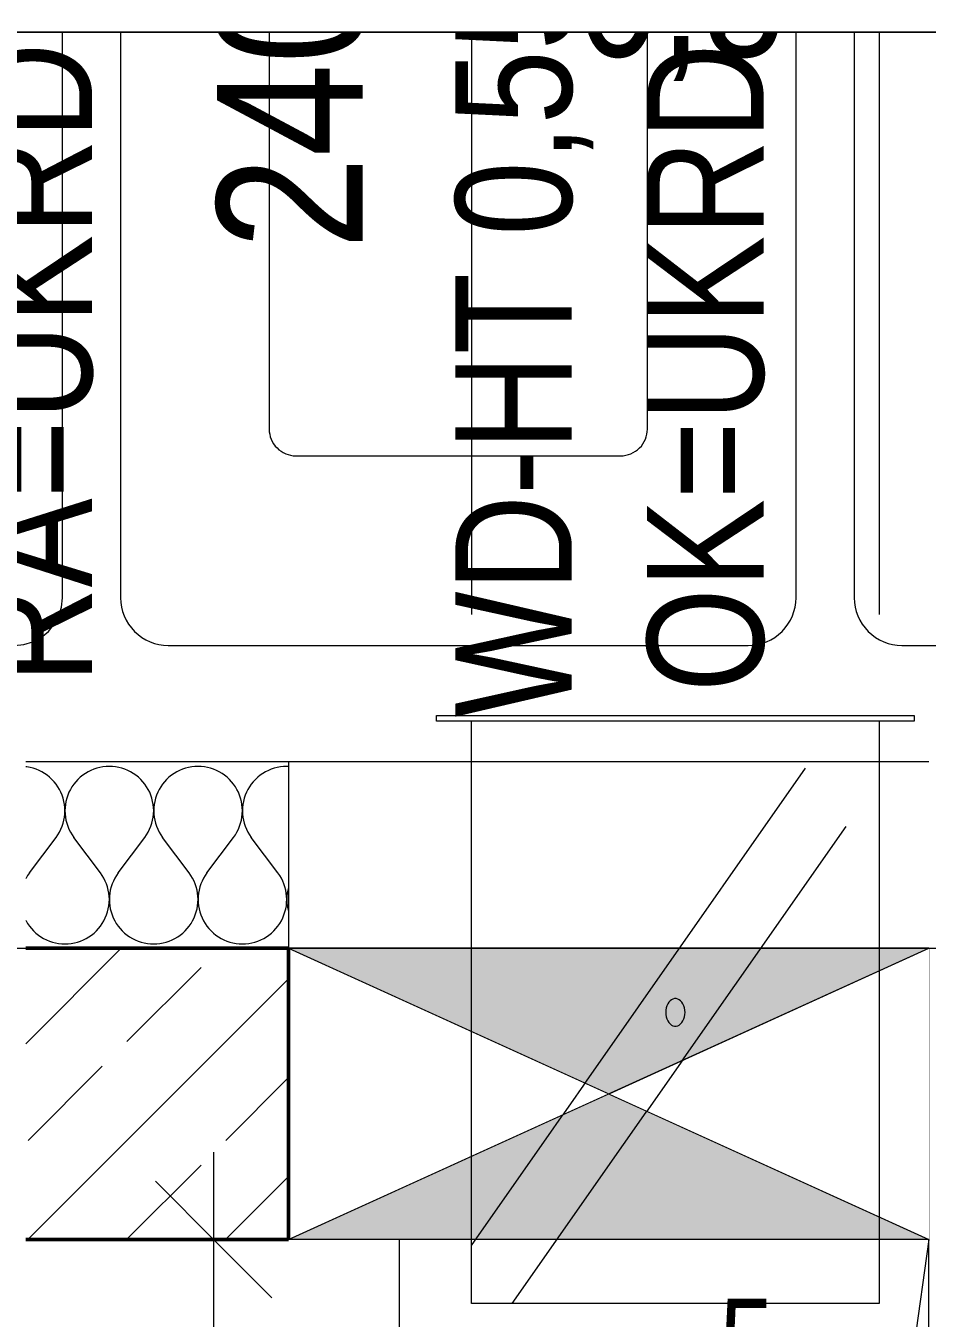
# Model space of a CAD drawing. Header units: centimetres. Extents: x 52.8 to 69.4, y 16.8 to 58.2.
# Drawn here: x 55.379 to 56.927, y 36.103 to 38.322 of the extents above; entities that cross this region are included whole.
import ezdxf
from ezdxf.enums import TextEntityAlignment as Align
from ezdxf.xclip import XClip

# ---------------------------------------------------------------- set-up
doc = ezdxf.new("R2010")
doc.units = ezdxf.units.CM
doc.header["$MEASUREMENT"] = 0
doc.header["$XCLIPFRAME"] = 0
doc.set_wipeout_variables(frame=1)
for name, pattern in [('ML1_Strichlinie Eng Konstruktion', [0.225, 0.075, -0.15]), ('Strichlinie', [0.4, 0.3, -0.1]), ('Strichlinie kurz', [0.15, 0.075, -0.075]), ('Strichlinie-TGA', [0.175, 0.1, -0.075]), ('Wipeout_Contour', [100, 0, -100])]:
    doc.linetypes.add(name, pattern=pattern)
for name, color, linetype in [('-2._Grundriss 2.UG_7_Bemaßung 50.gfb', 7, 'Continuous'), ('-2._Grundriss 2.UG_7_Decken.gfb', 7, 'Continuous'), ('-2._Grundriss 2.UG_7_Fassade.gfb', 7, 'Continuous'), ('-2._Grundriss 2.UG_7_Möblierung_ lose.gfb', 7, 'Continuous'), ('-2._Grundriss 2.UG_7_Neubau_Decken.gfb', 7, 'Continuous'), ('-2._Grundriss 2.UG_7_Neubau_Wände massiv.gfb', 7, 'Continuous'), ('-2._Grundriss 2.UG_7_Text 1_50.gfb', 7, 'Continuous'), ('-2._Grundriss 2.UG_7_Unterdecken.gfb', 7, 'Continuous'), ('-2._Grundriss 2.UG_7_Unterdecken_TGA_2UG.gfb', 7, 'Continuous'), ('-2._Grundriss 2.UG_7_Wände massiv.gfb', 7, 'Continuous')]:
    doc.layers.add(name, color=color, linetype=linetype)
doc.styles.add('ERSTELLTER_STIL_3', font='')
doc.styles.get('ERSTELLTER_STIL_3').set_extended_font_data('Arial Narrow')

# ---------------------------------------------------------------- blocks, each defined once
blk = doc.blocks.new('*X300')
at = {"layer": '-2._Grundriss 2.UG_7_Fassade.gfb', "color": 8, "linetype": 'Continuous', "lineweight": 13, "ltscale": 10}
for p, q in [((55.3808, 37.05), (55.379, 37.0502)), ((55.3862, 37.049), (55.3808, 37.05)), ((55.3915, 37.0477), (55.3862, 37.049)), ((55.3966, 37.046), (55.3915, 37.0477)), ((55.4016, 37.0439), (55.3966, 37.046)), ((55.4065, 37.0414), (55.4016, 37.0439)), ((55.4112, 37.0387), (55.4065, 37.0414)), ((55.4157, 37.0356), (55.4112, 37.0387)), ((55.4199, 37.0321), (55.4157, 37.0356)), ((55.4767, 37.0356), (55.4724, 37.0321)), ((55.4812, 37.0387), (55.4767, 37.0356)), ((55.4858, 37.0414), (55.4812, 37.0387)), ((55.4907, 37.0439), (55.4858, 37.0414)), ((55.4957, 37.046), (55.4907, 37.0439)), ((55.5009, 37.0477), (55.4957, 37.046)), ((55.5062, 37.049), (55.5009, 37.0477)), ((55.5115, 37.05), (55.5062, 37.049)), ((55.5169, 37.0506), (55.5115, 37.05)), ((55.5224, 37.0508), (55.5169, 37.0506)), ((55.5278, 37.0506), (55.5224, 37.0508)), ((55.5332, 37.05), (55.5278, 37.0506)), ((55.5386, 37.049), (55.5332, 37.05)), ((55.5438, 37.0477), (55.5386, 37.049)), ((55.549, 37.046), (55.5438, 37.0477)), ((55.554, 37.0439), (55.549, 37.046)), ((55.5589, 37.0414), (55.554, 37.0439)), ((55.5636, 37.0387), (55.5589, 37.0414)), ((55.568, 37.0356), (55.5636, 37.0387)), ((55.5723, 37.0321), (55.568, 37.0356)), ((55.6291, 37.0356), (55.6248, 37.0321)), ((55.6335, 37.0387), (55.6291, 37.0356)), ((55.6382, 37.0414), (55.6335, 37.0387)), ((55.6431, 37.0439), (55.6382, 37.0414)), ((55.6481, 37.046), (55.6431, 37.0439)), ((55.6533, 37.0477), (55.6481, 37.046)), ((55.6585, 37.049), (55.6533, 37.0477)), ((55.6639, 37.05), (55.6585, 37.049)), ((55.6693, 37.0506), (55.6639, 37.05)), ((55.6747, 37.0508), (55.6693, 37.0506)), ((55.6802, 37.0506), (55.6747, 37.0508)), ((55.6856, 37.05), (55.6802, 37.0506)), ((55.6909, 37.049), (55.6856, 37.05)), ((55.6962, 37.0477), (55.6909, 37.049)), ((55.7014, 37.046), (55.6962, 37.0477)), ((55.7064, 37.0439), (55.7014, 37.046)), ((55.7113, 37.0414), (55.7064, 37.0439)), ((55.7159, 37.0387), (55.7113, 37.0414)), ((55.7204, 37.0356), (55.7159, 37.0387)), ((55.7247, 37.0321), (55.7204, 37.0356)), ((55.7814, 37.0356), (55.7772, 37.0321)), ((55.7859, 37.0387), (55.7814, 37.0356)), ((55.7906, 37.0414), (55.7859, 37.0387)), ((55.7955, 37.0439), (55.7906, 37.0414)), ((55.8005, 37.046), (55.7955, 37.0439)), ((55.8056, 37.0477), (55.8005, 37.046)), ((55.8109, 37.049), (55.8056, 37.0477)), ((55.8163, 37.05), (55.8109, 37.049)), ((55.8217, 37.0506), (55.8163, 37.05)), ((55.8271, 37.0508), (55.8217, 37.0506)), ((55.83, 37.0507), (55.8271, 37.0508)), ((55.4239, 37.0284), (55.4199, 37.0321)), ((55.4276, 37.0244), (55.4239, 37.0284)), ((55.431, 37.0202), (55.4276, 37.0244)), ((55.4341, 37.0157), (55.431, 37.0202)), ((55.4369, 37.0111), (55.4341, 37.0157)), ((55.4393, 37.0062), (55.4369, 37.0111)), ((55.4555, 37.0111), (55.453, 37.0062)), ((55.4582, 37.0157), (55.4555, 37.0111)), ((55.4613, 37.0202), (55.4582, 37.0157)), ((55.4648, 37.0244), (55.4613, 37.0202)), ((55.4685, 37.0284), (55.4648, 37.0244)), ((55.4724, 37.0321), (55.4685, 37.0284)), ((55.5763, 37.0284), (55.5723, 37.0321)), ((55.58, 37.0244), (55.5763, 37.0284)), ((55.5834, 37.0202), (55.58, 37.0244)), ((55.5865, 37.0157), (55.5834, 37.0202)), ((55.5892, 37.0111), (55.5865, 37.0157)), ((55.5917, 37.0062), (55.5892, 37.0111)), ((55.6079, 37.0111), (55.6054, 37.0062)), ((55.6106, 37.0157), (55.6079, 37.0111)), ((55.6137, 37.0202), (55.6106, 37.0157)), ((55.6171, 37.0244), (55.6137, 37.0202)), ((55.6208, 37.0284), (55.6171, 37.0244)), ((55.6248, 37.0321), (55.6208, 37.0284)), ((55.7286, 37.0284), (55.7247, 37.0321)), ((55.7323, 37.0244), (55.7286, 37.0284)), ((55.7358, 37.0202), (55.7323, 37.0244)), ((55.7389, 37.0157), (55.7358, 37.0202)), ((55.7416, 37.0111), (55.7389, 37.0157)), ((55.7441, 37.0062), (55.7416, 37.0111)), ((55.7602, 37.0111), (55.7578, 37.0062)), ((55.763, 37.0157), (55.7602, 37.0111)), ((55.7661, 37.0202), (55.763, 37.0157)), ((55.7695, 37.0244), (55.7661, 37.0202)), ((55.7732, 37.0284), (55.7695, 37.0244)), ((55.7772, 37.0321), (55.7732, 37.0284)), ((55.4414, 37.0012), (55.4393, 37.0062)), ((55.4431, 36.996), (55.4414, 37.0012)), ((55.4444, 36.9907), (55.4431, 36.996)), ((55.4454, 36.9854), (55.4444, 36.9907)), ((55.4479, 36.9907), (55.4469, 36.9854)), ((55.4492, 36.996), (55.4479, 36.9907)), ((55.451, 37.0012), (55.4492, 36.996)), ((55.453, 37.0062), (55.451, 37.0012)), ((55.5938, 37.0012), (55.5917, 37.0062)), ((55.5955, 36.996), (55.5938, 37.0012)), ((55.5968, 36.9907), (55.5955, 36.996)), ((55.5978, 36.9854), (55.5968, 36.9907)), ((55.6003, 36.9907), (55.5993, 36.9854)), ((55.6016, 36.996), (55.6003, 36.9907)), ((55.6033, 37.0012), (55.6016, 36.996)), ((55.6054, 37.0062), (55.6033, 37.0012)), ((55.7461, 37.0012), (55.7441, 37.0062)), ((55.7479, 36.996), (55.7461, 37.0012)), ((55.7492, 36.9907), (55.7479, 36.996)), ((55.7502, 36.9854), (55.7492, 36.9907)), ((55.7527, 36.9907), (55.7517, 36.9854)), ((55.754, 36.996), (55.7527, 36.9907)), ((55.7557, 37.0012), (55.754, 36.996)), ((55.7578, 37.0062), (55.7557, 37.0012)), ((55.446, 36.98), (55.4454, 36.9854)), ((55.4454, 36.9637), (55.446, 36.9691)), ((55.4462, 36.9745), (55.446, 36.98)), ((55.446, 36.9691), (55.4462, 36.9745)), ((55.4464, 36.98), (55.4462, 36.9745)), ((55.4462, 36.9745), (55.4464, 36.9691)), ((55.4469, 36.9854), (55.4464, 36.98)), ((55.4464, 36.9691), (55.447, 36.9637)), ((55.5984, 36.98), (55.5978, 36.9854)), ((55.5978, 36.9637), (55.5984, 36.9691)), ((55.5986, 36.9745), (55.5984, 36.98)), ((55.5984, 36.9691), (55.5986, 36.9745)), ((55.5987, 36.98), (55.5986, 36.9745)), ((55.5986, 36.9745), (55.5987, 36.9691)), ((55.5993, 36.9854), (55.5987, 36.98)), ((55.5987, 36.9691), (55.5993, 36.9637)), ((55.7501, 36.9637), (55.7507, 36.9691)), ((55.7507, 36.98), (55.7502, 36.9854)), ((55.7509, 36.9745), (55.7507, 36.98)), ((55.7507, 36.9691), (55.7509, 36.9745)), ((55.7511, 36.98), (55.7509, 36.9745)), ((55.7509, 36.9745), (55.7511, 36.9691)), ((55.7517, 36.9854), (55.7511, 36.98)), ((55.7511, 36.9691), (55.7517, 36.9637)), ((55.4393, 36.9429), (55.4413, 36.9479)), ((55.4413, 36.9479), (55.4431, 36.953)), ((55.4431, 36.953), (55.4444, 36.9583)), ((55.4444, 36.9583), (55.4454, 36.9637)), ((55.447, 36.9637), (55.4479, 36.9583)), ((55.4479, 36.9583), (55.4493, 36.953)), ((55.4493, 36.953), (55.451, 36.9479)), ((55.451, 36.9479), (55.4531, 36.9429)), ((55.5916, 36.9429), (55.5937, 36.9479)), ((55.5937, 36.9479), (55.5954, 36.953)), ((55.5954, 36.953), (55.5968, 36.9583)), ((55.5968, 36.9583), (55.5978, 36.9637)), ((55.5993, 36.9637), (55.6003, 36.9583)), ((55.6003, 36.9583), (55.6017, 36.953)), ((55.6017, 36.953), (55.6034, 36.9479)), ((55.6034, 36.9479), (55.6055, 36.9429)), ((55.744, 36.9429), (55.7461, 36.9479)), ((55.7461, 36.9479), (55.7478, 36.953)), ((55.7478, 36.953), (55.7492, 36.9583)), ((55.7492, 36.9583), (55.7501, 36.9637)), ((55.7517, 36.9637), (55.7527, 36.9583)), ((55.7527, 36.9583), (55.754, 36.953)), ((55.754, 36.953), (55.7558, 36.9479)), ((55.7558, 36.9479), (55.7578, 36.9429)), ((55.3852, 36.8679), (55.4309, 36.9289)), ((55.4309, 36.9289), (55.434, 36.9333)), ((55.434, 36.9333), (55.4368, 36.938)), ((55.4368, 36.938), (55.4393, 36.9429)), ((55.4531, 36.9429), (55.4555, 36.938)), ((55.4555, 36.938), (55.4583, 36.9333)), ((55.4583, 36.9333), (55.4614, 36.9289)), ((55.5071, 36.8679), (55.4614, 36.9289)), ((55.5376, 36.8679), (55.5833, 36.9289)), ((55.5833, 36.9289), (55.5864, 36.9333)), ((55.5864, 36.9333), (55.5892, 36.938)), ((55.5892, 36.938), (55.5916, 36.9429)), ((55.6055, 36.9429), (55.6079, 36.938)), ((55.6079, 36.938), (55.6107, 36.9333)), ((55.6107, 36.9333), (55.6138, 36.9289)), ((55.6595, 36.8679), (55.6138, 36.9289)), ((55.69, 36.8679), (55.7357, 36.9289)), ((55.7357, 36.9289), (55.7388, 36.9333)), ((55.7388, 36.9333), (55.7416, 36.938)), ((55.7416, 36.938), (55.744, 36.9429)), ((55.7578, 36.9429), (55.7603, 36.938)), ((55.7603, 36.938), (55.7631, 36.9333)), ((55.7631, 36.9333), (55.7662, 36.9289)), ((55.8119, 36.8679), (55.7662, 36.9289)), ((55.3793, 36.8588), (55.379, 36.8581)), ((55.3821, 36.8634), (55.3793, 36.8588)), ((55.3852, 36.8679), (55.3821, 36.8634)), ((55.5102, 36.8634), (55.5071, 36.8679)), ((55.513, 36.8588), (55.5102, 36.8634)), ((55.5154, 36.8539), (55.513, 36.8588)), ((55.5317, 36.8588), (55.5293, 36.8539)), ((55.5345, 36.8634), (55.5317, 36.8588)), ((55.5376, 36.8679), (55.5345, 36.8634)), ((55.6626, 36.8634), (55.6595, 36.8679)), ((55.6654, 36.8588), (55.6626, 36.8634)), ((55.6678, 36.8539), (55.6654, 36.8588)), ((55.6841, 36.8588), (55.6817, 36.8539)), ((55.6869, 36.8634), (55.6841, 36.8588)), ((55.69, 36.8679), (55.6869, 36.8634)), ((55.815, 36.8634), (55.8119, 36.8679)), ((55.8178, 36.8588), (55.815, 36.8634)), ((55.8202, 36.8539), (55.8178, 36.8588)), ((55.5175, 36.8489), (55.5154, 36.8539)), ((55.5193, 36.8437), (55.5175, 36.8489)), ((55.5206, 36.8384), (55.5193, 36.8437)), ((55.5216, 36.8331), (55.5206, 36.8384)), ((55.5222, 36.8277), (55.5216, 36.8331)), ((55.5231, 36.8331), (55.5226, 36.8277)), ((55.5241, 36.8384), (55.5231, 36.8331)), ((55.5255, 36.8437), (55.5241, 36.8384)), ((55.5272, 36.8489), (55.5255, 36.8437)), ((55.5293, 36.8539), (55.5272, 36.8489)), ((55.6699, 36.8489), (55.6678, 36.8539)), ((55.6716, 36.8437), (55.6699, 36.8489)), ((55.673, 36.8384), (55.6716, 36.8437)), ((55.674, 36.8331), (55.673, 36.8384)), ((55.6745, 36.8277), (55.674, 36.8331)), ((55.6755, 36.8331), (55.6749, 36.8277)), ((55.6765, 36.8384), (55.6755, 36.8331)), ((55.6778, 36.8437), (55.6765, 36.8384)), ((55.6796, 36.8489), (55.6778, 36.8437)), ((55.6817, 36.8539), (55.6796, 36.8489)), ((55.8223, 36.8489), (55.8202, 36.8539)), ((55.824, 36.8437), (55.8223, 36.8489)), ((55.8254, 36.8384), (55.824, 36.8437)), ((55.8263, 36.8331), (55.8254, 36.8384)), ((55.8269, 36.8277), (55.8263, 36.8331)), ((55.8279, 36.8331), (55.8273, 36.8277)), ((55.8289, 36.8384), (55.8279, 36.8331)), ((55.83, 36.8428), (55.8289, 36.8384)), ((55.5206, 36.806), (55.5216, 36.8114)), ((55.5216, 36.8114), (55.5222, 36.8168)), ((55.5224, 36.8222), (55.5222, 36.8277)), ((55.5222, 36.8168), (55.5224, 36.8222)), ((55.5226, 36.8277), (55.5224, 36.8222)), ((55.5224, 36.8222), (55.5226, 36.8168)), ((55.5226, 36.8168), (55.5231, 36.8114)), ((55.5231, 36.8114), (55.5241, 36.806)), ((55.673, 36.806), (55.674, 36.8114)), ((55.674, 36.8114), (55.6746, 36.8168)), ((55.6747, 36.8222), (55.6745, 36.8277)), ((55.6746, 36.8168), (55.6747, 36.8222)), ((55.6749, 36.8277), (55.6747, 36.8222)), ((55.6747, 36.8222), (55.6749, 36.8168)), ((55.6749, 36.8168), (55.6755, 36.8114)), ((55.6755, 36.8114), (55.6765, 36.806)), ((55.8254, 36.806), (55.8264, 36.8114)), ((55.8264, 36.8114), (55.8269, 36.8168)), ((55.8271, 36.8222), (55.8269, 36.8277)), ((55.8269, 36.8168), (55.8271, 36.8222)), ((55.8273, 36.8277), (55.8271, 36.8222)), ((55.8271, 36.8222), (55.8273, 36.8168)), ((55.8273, 36.8168), (55.8279, 36.8114)), ((55.8279, 36.8114), (55.8289, 36.806)), ((55.5131, 36.7857), (55.5155, 36.7906)), ((55.5155, 36.7906), (55.5176, 36.7956)), ((55.5176, 36.7956), (55.5193, 36.8008)), ((55.5193, 36.8008), (55.5206, 36.806)), ((55.5241, 36.806), (55.5254, 36.8008)), ((55.5254, 36.8008), (55.5272, 36.7956)), ((55.5272, 36.7956), (55.5292, 36.7906)), ((55.5292, 36.7906), (55.5317, 36.7857)), ((55.6654, 36.7857), (55.6679, 36.7906)), ((55.6679, 36.7906), (55.67, 36.7956)), ((55.67, 36.7956), (55.6717, 36.8008)), ((55.6717, 36.8008), (55.673, 36.806)), ((55.6765, 36.806), (55.6778, 36.8008)), ((55.6778, 36.8008), (55.6795, 36.7956)), ((55.6795, 36.7956), (55.6816, 36.7906)), ((55.6816, 36.7906), (55.684, 36.7857)), ((55.8178, 36.7857), (55.8203, 36.7906)), ((55.8203, 36.7906), (55.8223, 36.7956)), ((55.8223, 36.7956), (55.824, 36.8008)), ((55.824, 36.8008), (55.8254, 36.806)), ((55.8289, 36.806), (55.83, 36.8016)), ((55.379, 36.7863), (55.3793, 36.7857)), ((55.3793, 36.7857), (55.3821, 36.781)), ((55.3821, 36.781), (55.3852, 36.7766)), ((55.3852, 36.7766), (55.3886, 36.7723)), ((55.3886, 36.7723), (55.3923, 36.7683)), ((55.3923, 36.7683), (55.3963, 36.7646)), ((55.4961, 36.7646), (55.5001, 36.7683)), ((55.5001, 36.7683), (55.5038, 36.7723)), ((55.5038, 36.7723), (55.5072, 36.7766)), ((55.5072, 36.7766), (55.5103, 36.781)), ((55.5103, 36.781), (55.5131, 36.7857)), ((55.5317, 36.7857), (55.5344, 36.781)), ((55.5344, 36.781), (55.5375, 36.7766)), ((55.5375, 36.7766), (55.541, 36.7723)), ((55.541, 36.7723), (55.5447, 36.7683)), ((55.5447, 36.7683), (55.5486, 36.7646)), ((55.6485, 36.7646), (55.6524, 36.7683)), ((55.6524, 36.7683), (55.6561, 36.7723)), ((55.6561, 36.7723), (55.6596, 36.7766)), ((55.6596, 36.7766), (55.6627, 36.781)), ((55.6627, 36.781), (55.6654, 36.7857)), ((55.684, 36.7857), (55.6868, 36.781)), ((55.6868, 36.781), (55.6899, 36.7766)), ((55.6899, 36.7766), (55.6933, 36.7723)), ((55.6933, 36.7723), (55.697, 36.7683)), ((55.697, 36.7683), (55.701, 36.7646)), ((55.8008, 36.7646), (55.8048, 36.7683)), ((55.8048, 36.7683), (55.8085, 36.7723)), ((55.8085, 36.7723), (55.8119, 36.7766)), ((55.8119, 36.7766), (55.815, 36.781)), ((55.815, 36.781), (55.8178, 36.7857)), ((55.3963, 36.7646), (55.4005, 36.7612)), ((55.4005, 36.7612), (55.405, 36.7581)), ((55.405, 36.7581), (55.4096, 36.7553)), ((55.4096, 36.7553), (55.4145, 36.7529)), ((55.4145, 36.7529), (55.4195, 36.7508)), ((55.4195, 36.7508), (55.4247, 36.7491)), ((55.4247, 36.7491), (55.43, 36.7477)), ((55.43, 36.7477), (55.4353, 36.7468)), ((55.4353, 36.7468), (55.4407, 36.7462)), ((55.4407, 36.7462), (55.4462, 36.746)), ((55.4462, 36.746), (55.4516, 36.7462)), ((55.4516, 36.7462), (55.457, 36.7468)), ((55.457, 36.7468), (55.4624, 36.7477)), ((55.4624, 36.7477), (55.4676, 36.7491)), ((55.4676, 36.7491), (55.4728, 36.7508)), ((55.4728, 36.7508), (55.4778, 36.7529)), ((55.4778, 36.7529), (55.4827, 36.7553)), ((55.4827, 36.7553), (55.4874, 36.7581)), ((55.4874, 36.7581), (55.4918, 36.7612)), ((55.4918, 36.7612), (55.4961, 36.7646)), ((55.5486, 36.7646), (55.5529, 36.7612)), ((55.5529, 36.7612), (55.5573, 36.7581)), ((55.5573, 36.7581), (55.562, 36.7553)), ((55.562, 36.7553), (55.5669, 36.7529)), ((55.5669, 36.7529), (55.5719, 36.7508)), ((55.5719, 36.7508), (55.5771, 36.7491)), ((55.5771, 36.7491), (55.5823, 36.7477)), ((55.5823, 36.7477), (55.5877, 36.7468)), ((55.5877, 36.7468), (55.5931, 36.7462)), ((55.5931, 36.7462), (55.5986, 36.746)), ((55.5986, 36.746), (55.604, 36.7462)), ((55.604, 36.7462), (55.6094, 36.7468)), ((55.6094, 36.7468), (55.6148, 36.7477)), ((55.6148, 36.7477), (55.62, 36.7491)), ((55.62, 36.7491), (55.6252, 36.7508)), ((55.6252, 36.7508), (55.6302, 36.7529)), ((55.6302, 36.7529), (55.6351, 36.7553)), ((55.6351, 36.7553), (55.6398, 36.7581)), ((55.6398, 36.7581), (55.6442, 36.7612)), ((55.6442, 36.7612), (55.6485, 36.7646)), ((55.701, 36.7646), (55.7053, 36.7612)), ((55.7053, 36.7612), (55.7097, 36.7581)), ((55.7097, 36.7581), (55.7144, 36.7553)), ((55.7144, 36.7553), (55.7193, 36.7529)), ((55.7193, 36.7529), (55.7243, 36.7508)), ((55.7243, 36.7508), (55.7295, 36.7491)), ((55.7295, 36.7491), (55.7347, 36.7477)), ((55.7347, 36.7477), (55.7401, 36.7468)), ((55.7401, 36.7468), (55.7455, 36.7462)), ((55.7455, 36.7462), (55.7509, 36.746)), ((55.7509, 36.746), (55.7564, 36.7462)), ((55.7564, 36.7462), (55.7618, 36.7468)), ((55.7618, 36.7468), (55.7671, 36.7477)), ((55.7671, 36.7477), (55.7724, 36.7491)), ((55.7724, 36.7491), (55.7776, 36.7508)), ((55.7776, 36.7508), (55.7826, 36.7529)), ((55.7826, 36.7529), (55.7875, 36.7553)), ((55.7875, 36.7553), (55.7921, 36.7581)), ((55.7921, 36.7581), (55.7966, 36.7612)), ((55.7966, 36.7612), (55.8008, 36.7646))]:
    blk.add_line(p, q, dxfattribs=at)
blk = doc.blocks.new('Zeichnung_8_7', base_point=(42.57, 4.7584))
at = {"layer": '-2._Grundriss 2.UG_7_Decken.gfb', "color": 7, "linetype": 'Strichlinie', "lineweight": 13, "ltscale": 10, "flags": 128}
for points in [[(54.53, 36.7384), (69.07, 36.7384), (69.4002, 36.7384)], [(54.53, 24.5184), (58.51, 24.5184), (58.51, 31.4984), (56.93, 31.4984), (56.93, 36.2384), (56.93, 36.7384), (54.53, 36.7384)]]:
    blk.add_lwpolyline(points, dxfattribs=at)
at = {"layer": '-2._Grundriss 2.UG_7_Fassade.gfb', "color": 7, "linetype": 'Continuous', "lineweight": 13, "ltscale": 10}
for p, q in [((55.83, 37.0584), (55.83, 36.9184)), ((56.93, 37.0584), (55.83, 37.0584)), ((55.83, 37.0584), (55.83, 36.9184)), ((55.83, 36.9184), (55.83, 36.7384)), ((55.83, 36.9184), (55.83, 36.7384)), ((56.93, 36.7384), (55.83, 36.7384))]:
    blk.add_line(p, q, dxfattribs=at)
at = {"layer": '-2._Grundriss 2.UG_7_Fassade.gfb', "color": 7, "linetype": 'Continuous', "lineweight": 13, "ltscale": 10, "flags": 128}
for points in [[(55.83, 37.0584), (55.379, 37.0584)], [(55.379, 36.7384), (55.83, 36.7384)]]:
    blk.add_lwpolyline(points, dxfattribs=at)
at = {"layer": '-2._Grundriss 2.UG_7_Möblierung_ lose.gfb', "color": 7, "linetype": 'Continuous', "lineweight": 13, "ltscale": 10, "flags": 128}
for points in [[(54.53, 37.2584), (55.3597, 37.2584, 0.414214), (55.4417, 37.3404), (55.4417, 38.3115)], [(55.5417, 38.3115), (55.5417, 37.3404, 0.414214), (55.6237, 37.2584), (56.6197, 37.2584, 0.414214), (56.7017, 37.3404), (56.7017, 38.3115)], [(55.7969, 38.3115), (55.7969, 37.6299, 0.414214), (55.8428, 37.584), (56.4006, 37.584, 0.414214), (56.4465, 37.6299), (56.4465, 38.3115)], [(56.8017, 38.3115), (56.8017, 37.3404, 0.414214), (56.8837, 37.2584), (57.8797, 37.2584, 0.414214), (57.9617, 37.3404), (57.9617, 38.3115)]]:
    blk.add_lwpolyline(points, format="xyb", dxfattribs=at)
at = {"layer": '-2._Grundriss 2.UG_7_Unterdecken.gfb', "color": 7, "linetype": 'ML1_Strichlinie Eng Konstruktion', "lineweight": 18, "ltscale": 10, "flags": 128}
blk.add_lwpolyline([(54.53, 36.7384), (66.55, 36.7384), (66.55, 38.3115)], dxfattribs=at)
at = {"layer": '-2._Grundriss 2.UG_7_Unterdecken_TGA_2UG.gfb', "color": 8, "linetype": 'Strichlinie-TGA', "lineweight": 13, "ltscale": 10}
for p, q in [((56.1445, 38.3115), (56.1445, 37.1384)), ((56.8445, 38.3115), (56.8445, 37.1384)), ((56.0845, 37.1284), (56.0845, 37.1384)), ((56.0845, 37.1384), (56.9045, 37.1384)), ((56.9045, 37.1284), (56.0845, 37.1284)), ((56.9045, 37.1384), (56.9045, 37.1284)), ((56.8445, 36.1284), (56.1445, 36.1284))]:
    blk.add_line(p, q, dxfattribs=at)
at = {"layer": '-2._Grundriss 2.UG_7_Decken.gfb', "color": 7, "linetype": 'Continuous', "lineweight": 13, "ltscale": 10}
blk.add_blockref('*X300', (0, 0), dxfattribs=at)
at = {"layer": '-2._Grundriss 2.UG_7_Bemaßung 50.gfb', "color": 7, "linetype": 'Continuous', "lineweight": 13, "insert": (56.2835, 35.7804), "char_height": 0.225, "attachment_point": 7, "style": 'ERSTELLTER_STIL_3'}
blk.add_mtext('\\A1;45{\\H0.66x;\\S5^  ;}', dxfattribs=at)
at = {"layer": '-2._Grundriss 2.UG_7_Text 1_50.gfb', "color": 7, "linetype": 'Continuous', "lineweight": 13, "insert": (55.7072, 37.9385), "char_height": 0.25, "attachment_point": 1, "rotation": 90, "style": 'ERSTELLTER_STIL_3'}
blk.add_mtext('\\A1;240 L', dxfattribs=at)
at = {"layer": '-2._Grundriss 2.UG_7_Unterdecken_TGA_2UG.gfb', "color": 8, "linetype": 'Continuous', "lineweight": 13, "insert": (56.5042, 38.5475), "char_height": 0.225, "attachment_point": 5, "line_spacing_factor": 0.993371, "style": 'ERSTELLTER_STIL_3'}
blk.add_mtext('\\A1;0,35\\P0,8', dxfattribs=at)
at = {"layer": '-2._Grundriss 2.UG_7_Wände massiv.gfb', "color": 7, "linetype": 'Continuous', "lineweight": 25, "char_height": 0.2, "rotation": 90, "style": 'ERSTELLTER_STIL_3'}
for s, insert, attachment_point in [('\\A1;WD-HT 0,55/1,00', (56.2352, 38.9174), 6), ('\\A1;RA=UKRD -0,16', (55.4113, 37.1929), 4), ('\\A1;OK=UKRD- 0,16', (56.5646, 38.8779), 6)]:
    blk.add_mtext(s, dxfattribs=dict(at, insert=insert, attachment_point=attachment_point))
at = {"color": 254, "linetype": 'Wipeout_Contour', "lineweight": 0, "ltscale": 266.033127}
blk.add_wipeout([(55.379, 36.7384), (55.379, 36.2384), (55.83, 36.2384), (55.83, 36.7384)], dxfattribs=at).dxf.layer = '-2._Grundriss 2.UG_7_Neubau_Wände massiv.gfb'
at = {"color": 254, "linetype": 'Wipeout_Contour', "lineweight": 0, "ltscale": 201.977}
blk.add_wipeout([(56.38, 36.4884), (56.93, 36.2384), (56.93, 36.7384)], dxfattribs=at).dxf.layer = '-2._Grundriss 2.UG_7_Neubau_Wände massiv.gfb'
at = {"layer": '-2._Grundriss 2.UG_7_Neubau_Wände massiv.gfb', "linetype": 'Continuous', "lineweight": 0, "true_color": 0x000000}
h = blk.add_hatch(dxfattribs=at)
h.set_pattern_fill('BETON__STAHLBETON_0007', color=18, style=0, pattern_type=2)
h.set_pattern_definition([(45, (42.56998, 4.75838), (-0.1697056, 0.1697056), []), (45, (42.48513, 4.84323), (-0.1697056, 0.1697056), [0.18, -0.06])])
h.paths.add_polyline_path([(55.379, 36.7384), (55.379, 36.2384), (55.83, 36.2384), (55.83, 36.7384)])
at = {"layer": '-2._Grundriss 2.UG_7_Bemaßung 50.gfb', "color": 7, "linetype": 'Continuous', "lineweight": 13, "ltscale": 10}
for p, q in [((55.7017, 36.2384), (55.7017, 36.3884)), ((55.8017, 36.1384), (55.6017, 36.3384)), ((55.7017, 33.8384), (55.7017, 36.2384))]:
    blk.add_line(p, q, dxfattribs=at)
at = {"layer": '-2._Grundriss 2.UG_7_Neubau_Decken.gfb', "color": 7, "linetype": 'Strichlinie kurz', "lineweight": 13, "ltscale": 10}
blk.add_line((56.93, 36.2384), (56.6314, 34.1369), dxfattribs=at)
at = {"layer": '-2._Grundriss 2.UG_7_Unterdecken_TGA_2UG.gfb', "color": 8, "linetype": 'Strichlinie-TGA', "lineweight": 13, "ltscale": 10}
for p, q in [((56.8445, 37.1284), (56.8445, 36.1284)), ((56.4788, 36.6361), (56.4782, 36.6323)), ((56.4799, 36.6396), (56.4788, 36.6361)), ((56.4814, 36.6429), (56.4799, 36.6396)), ((56.4833, 36.6458), (56.4814, 36.6429)), ((56.4855, 36.6482), (56.4833, 36.6458)), ((56.4879, 36.65), (56.4855, 36.6482)), ((56.4904, 36.6513), (56.4879, 36.65)), ((56.4931, 36.652), (56.4904, 36.6513)), ((56.4959, 36.652), (56.4931, 36.652)), ((56.4986, 36.6513), (56.4959, 36.652)), ((56.5012, 36.65), (56.4986, 36.6513)), ((56.5036, 36.6482), (56.5012, 36.65)), ((56.5057, 36.6458), (56.5036, 36.6482)), ((56.5076, 36.6429), (56.5057, 36.6458)), ((56.5091, 36.6396), (56.5076, 36.6429)), ((56.5102, 36.6361), (56.5091, 36.6396)), ((56.5108, 36.6323), (56.5102, 36.6361)), ((56.4782, 36.6323), (56.478, 36.6284)), ((56.478, 36.6284), (56.4782, 36.6245)), ((56.4782, 36.6245), (56.4788, 36.6207)), ((56.4788, 36.6207), (56.4799, 36.6171)), ((56.4799, 36.6171), (56.4814, 36.6139)), ((56.4814, 36.6139), (56.4833, 36.611)), ((56.5057, 36.611), (56.5076, 36.6139)), ((56.5076, 36.6139), (56.5091, 36.6171)), ((56.5091, 36.6171), (56.5102, 36.6207)), ((56.5102, 36.6207), (56.5108, 36.6245)), ((56.5111, 36.6284), (56.5108, 36.6323)), ((56.5108, 36.6245), (56.5111, 36.6284)), ((56.4833, 36.611), (56.4855, 36.6086)), ((56.4855, 36.6086), (56.4879, 36.6067)), ((56.4879, 36.6067), (56.4904, 36.6054)), ((56.4904, 36.6054), (56.4931, 36.6048)), ((56.4931, 36.6048), (56.4959, 36.6048)), ((56.4959, 36.6048), (56.4986, 36.6054)), ((56.4986, 36.6054), (56.5012, 36.6067)), ((56.5012, 36.6067), (56.5036, 36.6086)), ((56.5036, 36.6086), (56.5057, 36.611))]:
    blk.add_line(p, q, dxfattribs=at)
at = {"color": 254, "linetype": 'Wipeout_Contour', "lineweight": 0, "ltscale": 200.969602}
blk.add_wipeout([(56.38, 36.4884), (55.83, 36.7384), (55.83, 36.2384)], dxfattribs=at).dxf.layer = '-2._Grundriss 2.UG_7_Neubau_Wände massiv.gfb'
at = {"layer": '-2._Grundriss 2.UG_7_Neubau_Wände massiv.gfb', "linetype": 'Continuous', "lineweight": 13}
for points in [[(56.38, 36.4884), (56.93, 36.7384), (55.83, 36.7384)], [(56.38, 36.4884), (55.83, 36.2384), (56.93, 36.2384)]]:
    blk.add_hatch(color=8, dxfattribs=at).paths.add_polyline_path(points)
at = {"layer": '-2._Grundriss 2.UG_7_Bemaßung 50.gfb', "color": 7, "linetype": 'Continuous', "lineweight": 13, "ltscale": 10}
blk.add_line((55.8892, 36.2384), (55.5142, 36.2384), dxfattribs=at)
at = {"layer": '-2._Grundriss 2.UG_7_Neubau_Decken.gfb', "color": 7, "linetype": 'Strichlinie kurz', "lineweight": 13, "ltscale": 10, "flags": 128}
blk.add_lwpolyline([(56.93, 33.8384), (56.93, 36.2384), (56.02, 36.2384), (56.02, 33.8384)], close=True, dxfattribs=at)
at = {"layer": '-2._Grundriss 2.UG_7_Neubau_Wände massiv.gfb', "color": 7, "linetype": 'Continuous', "lineweight": 13, "ltscale": 10}
for p, q in [((55.83, 36.7384), (56.93, 36.2384)), ((55.83, 36.2384), (56.93, 36.7384)), ((56.93, 36.7384), (55.83, 36.7384)), ((56.93, 36.2384), (55.83, 36.2384))]:
    blk.add_line(p, q, dxfattribs=at)
at = {"layer": '-2._Grundriss 2.UG_7_Neubau_Wände massiv.gfb', "color": 7, "linetype": 'Continuous', "lineweight": 50, "ltscale": 10}
blk.add_line((55.83, 36.7384), (55.83, 36.2384), dxfattribs=at)
at = {"layer": '-2._Grundriss 2.UG_7_Neubau_Wände massiv.gfb', "color": 7, "linetype": 'Continuous', "lineweight": 50, "ltscale": 10, "flags": 128}
for points in [[(55.83, 36.7384), (55.379, 36.7384)], [(55.379, 36.2384), (55.83, 36.2384)]]:
    blk.add_lwpolyline(points, dxfattribs=at)
at = {"layer": '-2._Grundriss 2.UG_7_Unterdecken_TGA_2UG.gfb', "color": 8, "linetype": 'Strichlinie-TGA', "lineweight": 13, "ltscale": 10}
for p, q in [((56.1445, 36.1284), (56.1445, 37.1284)), ((56.1445, 36.2284), (56.7745, 37.1284)), ((56.2145, 36.1284), (56.8445, 37.0284))]:
    blk.add_line(p, q, dxfattribs=at)
blk = doc.blocks.new('Mitgelieferter Zeichnungstitel[6]', base_point=(54.53, 16.7942))
at = {"color": 7, "linetype": 'Continuous', "lineweight": 13, "ltscale": 10}
blk.add_line((54.53, 38.3115), (69.4002, 38.3115), dxfattribs=at)
at = {"color": 7, "lineweight": 13, "style": 'ERSTELLTER_STIL_3'}
blk.add_attdef('AC_DrawingName', text='', height=0.4, dxfattribs=at).set_placement((61.9651, 38.8335), align=Align.TOP_CENTER)
blk.add_attdef('AC_DrawingNumber', text='', height=0.4, dxfattribs=at).set_placement((54.53, 38.8281), align=Align.TOP_LEFT)
blk.add_attdef('AC_DrawingScale', text='', height=0.4, dxfattribs=at).set_placement((69.4002, 38.8281), align=Align.TOP_RIGHT)

msp = doc.modelspace()

# ---------------------------------------------------------------- linework, layer by layer
at = {"layer": '-2._Grundriss 2.UG_7_Decken.gfb', "color": 7, "linetype": 'Continuous', "lineweight": 13, "ltscale": 10, "flags": 128}
msp.add_lwpolyline([(54.53, 16.7942), (69.4002, 16.7942), (69.4002, 38.3115), (54.53, 38.3115)], close=True, dxfattribs=at)

# ---------------------------------------------------------------- next in the draw order: block references
at = {"color": 7, "linetype": 'Continuous', "lineweight": 13, "ltscale": 10}
ref = msp.add_blockref('Zeichnung_8_7', (42.57, 4.7584), dxfattribs=at)
XClip(ref).set_block_clipping_path([(54.5300182444, 16.794228408), (69.4001759032, 38.3115296116)])

# ---------------------------------------------------------------- next in the draw order: block references
msp.add_blockref('Mitgelieferter Zeichnungstitel[6]', (54.53, 16.7942), dxfattribs=at)

doc.saveas('drawing.dxf')
